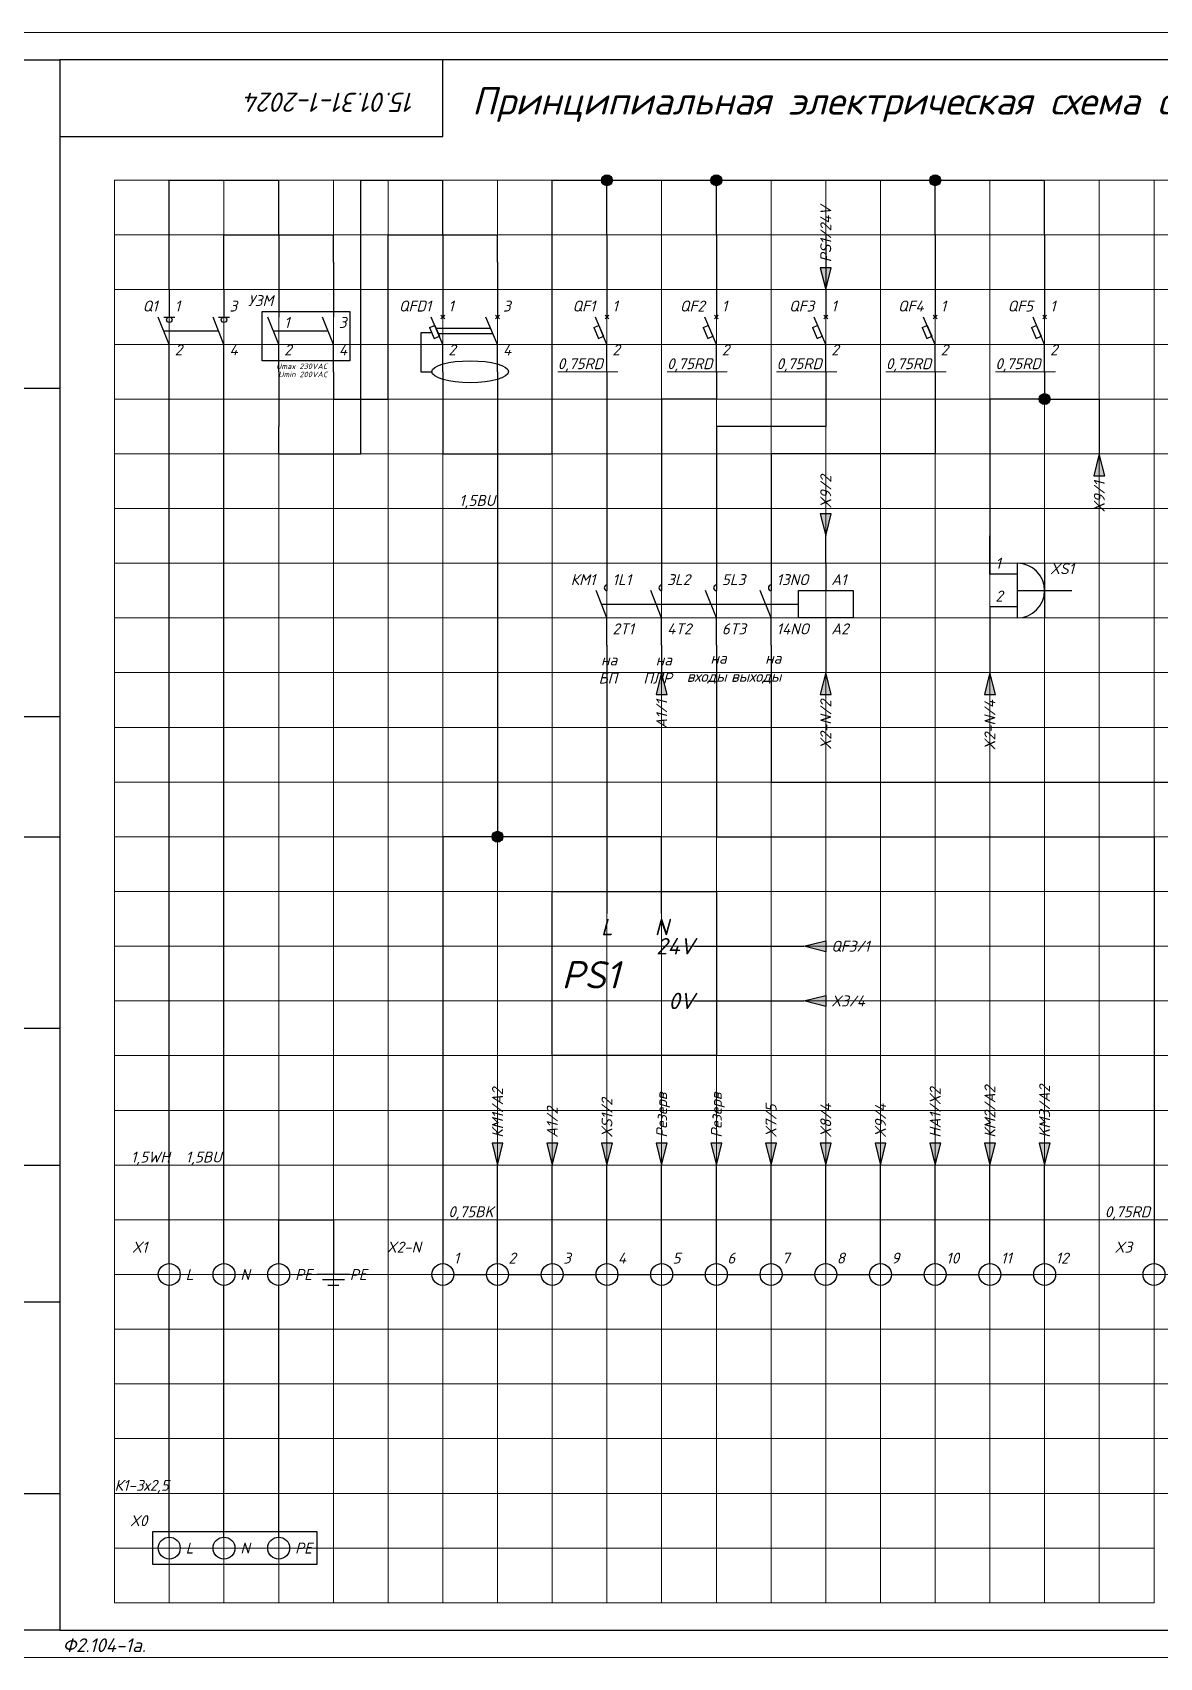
# Model space of a CAD drawing. Header units: millimetres. Extents: x 0 to 53000, y -591 to 24400.
# Drawn here: x 11375 to 11581, y 300 to 597 of the extents above; entities that cross this region are included whole.
import ezdxf
from ezdxf.enums import TextEntityAlignment as Align

# ---------------------------------------------------------------- set-up
doc = ezdxf.new("R2010")
doc.units = ezdxf.units.MM
doc.layers.add('Основная', color=7, linetype='Continuous', lineweight=30)
doc.layers.add('Тонкая для кабелей', color=7, linetype='Continuous', lineweight=15)
doc.layers.add('Привязки', color=2, linetype='Continuous', lineweight=0, plot=False, transparency=0.8)
doc.layers.add('рамка', color=253, linetype='Continuous', lineweight=5, transparency=0.8)
doc.styles.add('текст', font='isocpeui.ttf')

# ---------------------------------------------------------------- blocks, each defined once
blk = doc.blocks.new('*U110')
for p, q in [((8, 292), (20, 292)), ((90, 292), (90, 292)), ((90, 292), (90, 292)), ((90, 278), (90, 292)), ((90, 292), (90, 292)), ((90, 292), (90, 292)), ((90, 292), (90, 292)), ((20, 278), (90, 278)), ((8, 232), (20, 232)), ((8, 172), (20, 172)), ((8, 150), (20, 150)), ((8, 115), (20, 115)), ((8, 90), (20, 90)), ((8, 65), (20, 65)), ((8, 30), (20, 30)), ((20, 5), (8, 5))]:
    blk.add_line(p, q)
blk.add_lwpolyline([(20, 5), (415, 5), (415, 292), (20, 292)], close=True)
at = {"layer": 'Привязки'}
blk.add_lwpolyline([(0, 0), (420, 0), (420, 297), (0, 297)], close=True, dxfattribs=at)
at = {"layer": 'рамка'}
blk.add_lwpolyline([(0, 297), (420, 297), (420, 0), (0, 0)], close=True, dxfattribs=at)
at = {"style": 'текст'}
for s, height, p in [('Ф2.104-1.', 0.005, (20, 4.99)), ('Ф2.104-1а.', 2.5, (20.5, 1))]:
    blk.add_text(s, height=height, dxfattribs=at).set_placement(p)
for tag, p, height in [('12', (90, 292), 0.00000373), ('13', (90, 292), 0.00000373), ('27', (90, 292), 0.00000522), ('29', (105, 249), 3.5), ('ИЗМ2', (230.5, 16), 2.5), ('ЛИСТИЗМ2', (237.5, 16), 2.5), ('№ДОКУМИЗМ2', (247.5, 16), 2.5), ('28', (415, 20), 0.0000438), ('ОБОЗНАЧЕНИЕ', (300, 11), 5), ('ИЗМ1', (230.5, 11), 2.5), ('ЛИСТИЗМ1', (237.5, 11), 2.5), ('№ДОКУМИЗМ1', (247.5, 11), 2.5), ('ПОДПИЗМ1', (270.5, 11), 2.5), ('ДАТАИЗМ1', (285.5, 11), 2.5), ('ДАТАНКОНТР', (285.5, 11), 2.5), ('ДАТАУТВ', (285.5, 6), 2.5), ('РАЗРАБ', (415, 5), 0.0000135), ('ЛИСТОВ', (415, 5), 0.0000135), ('ПРОВ', (415, 5), 0.0000135), ('ТКОНТР', (415, 5), 0.0000135), ('НКОНТР', (415, 5), 0.0000135), ('УТВ', (415, 5), 0.0000135), ('10', (415, 5), 0.0000135), ('11', (415, 5), 0.0000135), ('ПОДПИЗМ2', (415, 5), 0.0000135), ('ДАТАИЗМ2', (415, 5), 0.0000135), ('ИЗМ3', (415, 5), 0.0000135), ('ЛИСТИЗМ3', (415, 5), 0.0000135), ('№ДОКУМИЗМ3', (415, 5), 0.0000135), ('ПОДПИЗМ3', (415, 5), 0.0000135), ('ДАТАИЗМ3', (415, 5), 0.0000135), ('ИЗМ4', (415, 5), 0.0000135), ('ЛИСТИЗМ4', (415, 5), 0.0000135), ('№ДОКУМИЗМ4', (415, 5), 0.0000135), ('ПОДПИЗМ4', (415, 5), 0.0000135), ('ДАТАИЗМ4', (415, 5), 0.0000135), ('ДАТАРАЗРАБ', (415, 5), 0.0000135), ('ДАТАПРОВ', (415, 5), 0.0000135), ('ДАТАТКОНТР', (415, 5), 0.0000135)]:
    blk.add_attdef(tag, p, '', height=height, dxfattribs=at)
for tag, p, height, rotation in [('ОБОЗНАЧЕНИЕ-ВЕРХ', (85, 286), 3.5, 180), ('ПРИМЕНЯЕМОСТЬ', (19, 232.5), 2.5, 90), ('СПРАВ№', (19, 172.5), 2.5, 90), ('ДАТАУЧЁТАДУБЛ', (19, 115.5), 2.5, 90), ('ИНВ№ДУБЛ', (19, 90.5), 2.5, 90), ('ВЗАМИНВ№', (19, 65.5), 2.5, 90), ('ДАТАУЧЁТА', (19, 30.5), 2.5, 90), ('ИНВ№ПОДЛ', (19, 5.5), 2.5, 90)]:
    blk.add_attdef(tag, p, '', height=height, rotation=rotation, dxfattribs=at)
blk.add_attdef('30', text='', height=5, dxfattribs=at).set_placement((355, 34), align=Align.MIDDLE)
for tag, height, p in [('ЛИСТ', 2.5, (410, 9)), ('НАИМЕНОВАНИЕ1', 0.000027, (415, 5)), ('НАИМЕНОВАНИЕ2', 0.0000189, (415, 5)), ('НАИМЕНОВАНИЕ3', 0.0000189, (415, 5)), ('НАИМЕНОВАНИЕ4', 0.0000135, (415, 5)), ('МАССА', 0.0000189, (415, 5)), ('МАСШТАБ', 0.0000189, (415, 5)), ('МАТЕРИАЛ1', 0.0000135, (415, 5)), ('МАТЕРИАЛ2', 0.0000135, (415, 5)), ('МАТЕРИАЛ3', 0.0000135, (415, 5)), ('ПРЕДПРИЯТИЕ1', 0.0000189, (415, 5)), ('ПРЕДПРИЯТИЕ2', 0.0000189, (415, 5)), ('ПРЕДПРИЯТИЕ3', 0.0000189, (415, 5))]:
    blk.add_attdef(tag, text='', height=height, dxfattribs=at).set_placement(p, align=Align.CENTER)
for tag in ['ЛИТЕРА', 'ЛИТЕРА2', 'ЛИТЕРА3']:
    blk.add_attdef(tag, text='', height=0.0000135, dxfattribs=at).set_placement((415, 5), align=Align.RIGHT)
for tag in ['ИНДЕКС', 'ИНДЕКС2', 'ИНДЕКС3']:
    blk.add_attdef(tag, text='', height=0.0000135, dxfattribs=at).set_placement((415, 5), align=Align.TOP_LEFT)

msp = doc.modelspace()

# ---------------------------------------------------------------- hatches: boundary and pattern name
at = {"layer": 'Основная'}
h = msp.add_hatch(color=256, dxfattribs=at)
h.dxf.hatch_style = 1
h.paths.add_polyline_path([(11480, 570), (11480, 571, 0.414213562), (11479, 570)])
h.paths.add_polyline_path([(11481, 570, 0.414213562), (11480, 571), (11480, 570)])
h.paths.add_polyline_path([(11479, 570, 0.414213562), (11480, 569), (11480, 570)])
h.paths.add_polyline_path([(11480, 570), (11480, 569, 0.414213562), (11481, 570)])
h = msp.add_hatch(color=256, dxfattribs=at)
h.dxf.hatch_style = 1
h.paths.add_polyline_path([(11500, 570), (11500, 571, 0.414213562), (11499, 570)])
h.paths.add_polyline_path([(11501, 570, 0.414213562), (11500, 571), (11500, 570)])
h.paths.add_polyline_path([(11499, 570, 0.414213562), (11500, 569), (11500, 570)])
h.paths.add_polyline_path([(11500, 570), (11500, 569, 0.414213562), (11501, 570)])
h = msp.add_hatch(color=256, dxfattribs=at)
h.dxf.hatch_style = 1
h.paths.add_polyline_path([(11540, 570), (11540, 571, 0.414213562), (11539, 570)])
h.paths.add_polyline_path([(11541, 570, 0.414213562), (11540, 571), (11540, 570)])
h.paths.add_polyline_path([(11539, 570, 0.414213562), (11540, 569), (11540, 570)])
h.paths.add_polyline_path([(11540, 570), (11540, 569, 0.414213562), (11541, 570)])
h = msp.add_hatch(color=256, dxfattribs=at)
h.dxf.hatch_style = 1
h.paths.add_polyline_path([(11520, 550), (11521, 554), (11520, 554)])
h.paths.add_polyline_path([(11520, 550), (11520, 554), (11519, 554)])
h = msp.add_hatch(color=256, dxfattribs=at)
h.dxf.hatch_style = 1
h.paths.add_polyline_path([(11560, 530), (11560, 531, 0.414213562), (11559, 530)])
h.paths.add_polyline_path([(11561, 530, 0.414213562), (11560, 531), (11560, 530)])
h.paths.add_polyline_path([(11559, 530, 0.414213562), (11560, 529), (11560, 530)])
h.paths.add_polyline_path([(11560, 530), (11560, 529, 0.414213562), (11561, 530)])
h = msp.add_hatch(color=256, dxfattribs=at)
h.dxf.hatch_style = 1
h.paths.add_polyline_path([(11570, 520), (11569, 516), (11570, 516)])
h.paths.add_polyline_path([(11570, 520), (11570, 516), (11571, 516)])
h = msp.add_hatch(color=256, dxfattribs=at)
h.dxf.hatch_style = 1
h.paths.add_polyline_path([(11520, 505), (11521, 509), (11520, 509)])
h.paths.add_polyline_path([(11520, 505), (11520, 509), (11519, 509)])
h = msp.add_hatch(color=256, dxfattribs=at)
h.dxf.hatch_style = 1
h.paths.add_polyline_path([(11490, 480), (11489, 476), (11490, 476)])
h.paths.add_polyline_path([(11490, 480), (11490, 476), (11491, 476)])
h = msp.add_hatch(color=256, dxfattribs=at)
h.dxf.hatch_style = 1
h.paths.add_polyline_path([(11520, 480), (11519, 476), (11520, 476)])
h.paths.add_polyline_path([(11520, 480), (11520, 476), (11521, 476)])
h = msp.add_hatch(color=256, dxfattribs=at)
h.dxf.hatch_style = 1
h.paths.add_polyline_path([(11550, 480), (11549, 476), (11550, 476)])
h.paths.add_polyline_path([(11550, 480), (11550, 476), (11551, 476)])
h = msp.add_hatch(color=256, dxfattribs=at)
h.dxf.hatch_style = 1
h.paths.add_polyline_path([(11460, 450), (11460, 451, 0.414213562), (11459, 450)])
h.paths.add_polyline_path([(11461, 450, 0.414213562), (11460, 451), (11460, 450)])
h.paths.add_polyline_path([(11459, 450, 0.414213562), (11460, 449), (11460, 450)])
h.paths.add_polyline_path([(11460, 450), (11460, 449, 0.414213562), (11461, 450)])
h = msp.add_hatch(color=256, dxfattribs=at)
h.dxf.hatch_style = 1
h.paths.add_polyline_path([(11516, 430), (11520, 431), (11520, 430)])
h.paths.add_polyline_path([(11516, 430), (11520, 430), (11520, 429)])
h = msp.add_hatch(color=256, dxfattribs=at)
h.dxf.hatch_style = 1
h.paths.add_polyline_path([(11516, 420), (11520, 421), (11520, 420)])
h.paths.add_polyline_path([(11516, 420), (11520, 420), (11520, 419)])
h = msp.add_hatch(color=256, dxfattribs=at)
h.dxf.hatch_style = 1
h.paths.add_polyline_path([(11460, 390), (11461, 394), (11460, 394)])
h.paths.add_polyline_path([(11460, 390), (11460, 394), (11459, 394)])
h = msp.add_hatch(color=256, dxfattribs=at)
h.dxf.hatch_style = 1
h.paths.add_polyline_path([(11470, 390), (11471, 394), (11470, 394)])
h.paths.add_polyline_path([(11470, 390), (11470, 394), (11469, 394)])
h = msp.add_hatch(color=256, dxfattribs=at)
h.dxf.hatch_style = 1
h.paths.add_polyline_path([(11480, 390), (11481, 394), (11480, 394)])
h.paths.add_polyline_path([(11480, 390), (11480, 394), (11479, 394)])
h = msp.add_hatch(color=256, dxfattribs=at)
h.dxf.hatch_style = 1
h.paths.add_polyline_path([(11490, 390), (11491, 394), (11490, 394)])
h.paths.add_polyline_path([(11490, 390), (11490, 394), (11489, 394)])
h = msp.add_hatch(color=256, dxfattribs=at)
h.dxf.hatch_style = 1
h.paths.add_polyline_path([(11500, 390), (11501, 394), (11500, 394)])
h.paths.add_polyline_path([(11500, 390), (11500, 394), (11499, 394)])
h = msp.add_hatch(color=256, dxfattribs=at)
h.dxf.hatch_style = 1
h.paths.add_polyline_path([(11510, 390), (11511, 394), (11510, 394)])
h.paths.add_polyline_path([(11510, 390), (11510, 394), (11509, 394)])
h = msp.add_hatch(color=256, dxfattribs=at)
h.dxf.hatch_style = 1
h.paths.add_polyline_path([(11520, 390), (11521, 394), (11520, 394)])
h.paths.add_polyline_path([(11520, 390), (11520, 394), (11519, 394)])
h = msp.add_hatch(color=256, dxfattribs=at)
h.dxf.hatch_style = 1
h.paths.add_polyline_path([(11530, 390), (11531, 394), (11530, 394)])
h.paths.add_polyline_path([(11530, 390), (11530, 394), (11529, 394)])
h = msp.add_hatch(color=256, dxfattribs=at)
h.dxf.hatch_style = 1
h.paths.add_polyline_path([(11540, 390), (11541, 394), (11540, 394)])
h.paths.add_polyline_path([(11540, 390), (11540, 394), (11539, 394)])
h = msp.add_hatch(color=256, dxfattribs=at)
h.dxf.hatch_style = 1
h.paths.add_polyline_path([(11550, 390), (11551, 394), (11550, 394)])
h.paths.add_polyline_path([(11550, 390), (11550, 394), (11549, 394)])
h = msp.add_hatch(color=256, dxfattribs=at)
h.dxf.hatch_style = 1
h.paths.add_polyline_path([(11560, 390), (11561, 394), (11560, 394)])
h.paths.add_polyline_path([(11560, 390), (11560, 394), (11559, 394)])

# ---------------------------------------------------------------- linework, layer by layer
for p, q in [((11400, 570), (11420, 570)), ((11400, 560), (11400, 570)), ((11420, 560), (11420, 570)), ((11435, 570), (11450, 570)), ((11435, 560), (11435, 570)), ((11450, 560), (11450, 570)), ((11470, 570), (11560, 570)), ((11470, 560), (11470, 570)), ((11480, 560), (11480, 570)), ((11500, 560), (11500, 570)), ((11540, 560), (11540, 570)), ((11560, 560), (11560, 570)), ((11400, 550), (11400, 560)), ((11410, 560), (11430, 560)), ((11410, 555), (11410, 560)), ((11420, 560), (11420, 550)), ((11430, 555), (11430, 560)), ((11435, 525), (11435, 560)), ((11440, 560), (11460, 560)), ((11440, 555), (11440, 560)), ((11450, 560), (11450, 550)), ((11460, 555), (11460, 560)), ((11470, 520), (11470, 560)), ((11480, 560), (11480, 550)), ((11500, 560), (11500, 550)), ((11520, 560), (11520, 550)), ((11540, 560), (11540, 550)), ((11560, 560), (11560, 550)), ((11410, 550), (11410, 555)), ((11430, 555), (11430, 550)), ((11440, 530), (11440, 555)), ((11460, 555), (11460, 550)), ((11519, 554), (11520, 550)), ((11521, 554), (11519, 554)), ((11520, 550), (11521, 554)), ((11400, 550), (11400, 545)), ((11410, 550), (11410, 545)), ((11420, 550), (11420, 545)), ((11430, 550), (11430, 545)), ((11450, 550), (11450, 545)), ((11460, 550), (11460, 545)), ((11480, 550), (11480, 545)), ((11500, 550), (11500, 545)), ((11520, 550), (11520, 545)), ((11540, 550), (11540, 545)), ((11560, 550), (11560, 545)), ((11400, 540), (11398, 545)), ((11399, 545), (11401, 545)), ((11410, 540), (11408, 545)), ((11409, 545), (11411, 545)), ((11417, 546), (11433, 546)), ((11417, 537), (11417, 546)), ((11420, 540), (11418, 545)), ((11430, 540), (11428, 545)), ((11433, 546), (11433, 537)), ((11450, 540), (11447.87931, 544.94828)), ((11450.35355, 545.35355), (11449.64645, 544.64645)), ((11449.64645, 545.35355), (11450.35355, 544.64645)), ((11450, 545), (11450.35355, 545.35355)), ((11460, 540), (11457.87931, 544.94828)), ((11460.35355, 545.35355), (11459.64645, 544.64645)), ((11459.64645, 545.35355), (11460.35355, 544.64645)), ((11460, 545), (11460.35355, 545.35355)), ((11480, 540), (11477.87931, 544.94828)), ((11480.35355, 545.35355), (11479.64645, 544.64645)), ((11479.64645, 545.35355), (11480.35355, 544.64645)), ((11480, 545), (11480.35355, 545.35355)), ((11500, 540), (11497.87931, 544.94828)), ((11500.35355, 545.35355), (11499.64645, 544.64645)), ((11499.64645, 545.35355), (11500.35355, 544.64645)), ((11500, 545), (11500.35355, 545.35355)), ((11520, 540), (11517.87931, 544.94828)), ((11520.35355, 545.35355), (11519.64645, 544.64645)), ((11519.64645, 545.35355), (11520.35355, 544.64645)), ((11520, 545), (11520.35355, 545.35355)), ((11540, 540), (11537.87931, 544.94828)), ((11540.35355, 545.35355), (11539.64645, 544.64645)), ((11539.64645, 545.35355), (11540.35355, 544.64645)), ((11540, 545), (11540.35355, 545.35355)), ((11560, 540), (11557.87931, 544.94828)), ((11560.35355, 545.35355), (11559.64645, 544.64645)), ((11559.64645, 545.35355), (11560.35355, 544.64645)), ((11560, 545), (11560.35355, 545.35355)), ((11399, 542.5), (11409.00059, 542.49851)), ((11419.00059, 542.49851), (11429, 542.5)), ((11448.02051, 542.08022), (11446, 542.08022)), ((11446, 542.08022), (11446, 535)), ((11447.59194, 543.08022), (11448.51108, 543.47414)), ((11447.59194, 543.08022), (11448.44908, 541.08022)), ((11448.44908, 541.08022), (11449.36823, 541.47414)), ((11448.51108, 543.47414), (11449.36823, 541.47414)), ((11448.72537, 542.97414), (11458.72537, 542.97414)), ((11449.15394, 541.97414), (11459.15394, 541.97414)), ((11477.59194, 543.08022), (11478.51108, 543.47414)), ((11477.59194, 543.08022), (11478.44908, 541.08022)), ((11478.44908, 541.08022), (11479.36823, 541.47414)), ((11478.51108, 543.47414), (11479.36823, 541.47414)), ((11497.59194, 543.08022), (11498.51108, 543.47414)), ((11497.59194, 543.08022), (11498.44908, 541.08022)), ((11498.44908, 541.08022), (11499.36823, 541.47414)), ((11498.51108, 543.47414), (11499.36823, 541.47414)), ((11517.59194, 543.08022), (11518.51108, 543.47414)), ((11517.59194, 543.08022), (11518.44908, 541.08022)), ((11518.44908, 541.08022), (11519.36823, 541.47414)), ((11518.51108, 543.47414), (11519.36823, 541.47414)), ((11537.59194, 543.08022), (11538.51108, 543.47414)), ((11537.59194, 543.08022), (11538.44908, 541.08022)), ((11538.44908, 541.08022), (11539.36823, 541.47414)), ((11538.51108, 543.47414), (11539.36823, 541.47414)), ((11557.59194, 543.08022), (11558.51108, 543.47414)), ((11557.59194, 543.08022), (11558.44908, 541.08022)), ((11558.44908, 541.08022), (11559.36823, 541.47414)), ((11558.51108, 543.47414), (11559.36823, 541.47414)), ((11400, 535), (11400, 540)), ((11410, 535), (11410, 540)), ((11420, 535), (11420, 540)), ((11430, 535), (11430, 540)), ((11450, 535), (11450, 540)), ((11460, 535), (11460, 540)), ((11480, 535), (11480, 540)), ((11500, 535), (11500, 540)), ((11520, 535), (11520, 540)), ((11540, 535), (11540, 540)), ((11560, 535), (11560, 540)), ((11400, 372), (11400, 535)), ((11410, 372), (11410, 535)), ((11433, 537), (11417, 537)), ((11420, 535), (11420, 525)), ((11430, 535), (11430, 530)), ((11446, 535), (11448, 535)), ((11450, 535), (11450, 530)), ((11460, 535), (11460, 530)), ((11480, 535), (11480, 520)), ((11500, 535), (11500, 530)), ((11520, 535), (11520, 525)), ((11540, 535), (11540, 520)), ((11560, 535), (11560, 530)), ((11430, 530), (11440, 530)), ((11450, 530), (11450, 520)), ((11460, 530), (11460, 450)), ((11500, 530), (11490, 530)), ((11490, 530), (11490, 520)), ((11560, 530), (11550, 530)), ((11550, 530), (11550, 498)), ((11560, 530), (11570, 530)), ((11570, 530), (11570, 520)), ((11420, 520), (11420, 525)), ((11435, 520), (11435, 525)), ((11520, 525), (11500, 525)), ((11500, 525), (11500, 505)), ((11420, 520), (11435, 520)), ((11450, 520), (11470, 520)), ((11480, 520), (11480, 500)), ((11490, 520), (11490, 500)), ((11540, 520), (11510, 520)), ((11510, 520), (11510, 500)), ((11570, 520), (11569, 516)), ((11571, 516), (11570, 520)), ((11500, 515), (11500, 510)), ((11569, 516), (11571, 516)), ((11480, 510), (11480, 500)), ((11490, 510), (11490, 500)), ((11500, 510), (11500, 500)), ((11510, 510), (11510, 500)), ((11519, 509), (11520, 505)), ((11521, 509), (11519, 509)), ((11520, 505), (11521, 509)), ((11520, 500), (11520, 505)), ((11550, 498), (11550, 505)), ((11480, 500), (11480, 495)), ((11490, 500), (11490, 495)), ((11500, 500), (11500, 495)), ((11510, 500), (11510, 495)), ((11520, 500), (11520, 495)), ((11555, 500), (11555, 490)), ((11560, 500), (11560, 490)), ((11555, 498), (11550, 498)), ((11480, 490), (11478, 495)), ((11490, 490), (11488, 495)), ((11500, 490), (11498, 495)), ((11510, 490), (11508, 495)), ((11515, 495), (11525, 495)), ((11515, 490), (11515, 495)), ((11525, 495), (11525, 490)), ((11555, 495), (11565, 495)), ((11479.00059, 492.49851), (11515, 492.49851)), ((11555, 492), (11550, 492)), ((11550, 492), (11550, 485)), ((11480, 485), (11480, 490)), ((11490, 485), (11490, 490)), ((11500, 485), (11500, 490)), ((11510, 485), (11510, 490)), ((11525, 490), (11515, 490)), ((11520, 490), (11520, 480)), ((11480, 485), (11480, 470)), ((11490, 485), (11490, 480)), ((11500, 485), (11500, 450)), ((11510, 485), (11510, 460)), ((11550, 485), (11550, 480)), ((11490, 480), (11489, 476)), ((11491, 476), (11490, 480)), ((11520, 480), (11519, 476)), ((11521, 476), (11520, 480)), ((11550, 480), (11549, 476)), ((11551, 476), (11550, 480)), ((11489, 476), (11491, 476)), ((11519, 476), (11521, 476)), ((11549, 476), (11551, 476)), ((11480, 470), (11480, 436)), ((11510, 460), (11670, 460)), ((11460, 450), (11450, 450)), ((11450, 450), (11450, 380)), ((11490, 450), (11460, 450)), ((11490, 436), (11490, 450)), ((11500, 450), (11580, 450)), ((11580, 450), (11580, 380)), ((11470, 440), (11500, 440)), ((11470, 410), (11470, 440)), ((11500, 440), (11500, 410)), ((11516, 430), (11520, 431)), ((11520, 431), (11520, 429)), ((11496, 430), (11516, 430)), ((11520, 429), (11516, 430)), ((11496, 420), (11516, 420)), ((11516, 420), (11520, 421)), ((11520, 419), (11516, 420)), ((11520, 421), (11520, 419)), ((11500, 410), (11470, 410)), ((11459, 394), (11460, 390)), ((11461, 394), (11459, 394)), ((11460, 390), (11461, 394)), ((11469, 394), (11470, 390)), ((11471, 394), (11469, 394)), ((11470, 390), (11471, 394)), ((11479, 394), (11480, 390)), ((11481, 394), (11479, 394)), ((11480, 390), (11481, 394)), ((11489, 394), (11490, 390)), ((11491, 394), (11489, 394)), ((11490, 390), (11491, 394)), ((11499, 394), (11500, 390)), ((11501, 394), (11499, 394)), ((11500, 390), (11501, 394)), ((11509, 394), (11510, 390)), ((11511, 394), (11509, 394)), ((11510, 390), (11511, 394)), ((11519, 394), (11520, 390)), ((11521, 394), (11519, 394)), ((11520, 390), (11521, 394)), ((11529, 394), (11530, 390)), ((11531, 394), (11529, 394)), ((11530, 390), (11531, 394)), ((11539, 394), (11540, 390)), ((11541, 394), (11539, 394)), ((11540, 390), (11541, 394)), ((11549, 394), (11550, 390)), ((11551, 394), (11549, 394)), ((11550, 390), (11551, 394)), ((11559, 394), (11560, 390)), ((11561, 394), (11559, 394)), ((11560, 390), (11561, 394)), ((11460, 380), (11460, 390)), ((11470, 380), (11470, 390)), ((11480, 380), (11480, 390)), ((11490, 380), (11490, 390)), ((11500, 380), (11500, 390)), ((11510, 380), (11510, 390)), ((11520, 380), (11520, 390)), ((11530, 380), (11530, 390)), ((11540, 380), (11540, 390)), ((11550, 380), (11550, 390)), ((11560, 380), (11560, 390)), ((11420, 372), (11420, 380)), ((11420, 380), (11430, 380)), ((11430, 380), (11430, 370)), ((11450, 380), (11450, 372)), ((11460, 372), (11460, 380)), ((11470, 372), (11470, 380)), ((11480, 372), (11480, 380)), ((11490, 372), (11490, 380)), ((11500, 372), (11500, 380)), ((11510, 372), (11510, 380)), ((11520, 372), (11520, 380)), ((11530, 372), (11530, 380)), ((11540, 372), (11540, 380)), ((11550, 372), (11550, 380)), ((11560, 372), (11560, 380)), ((11580, 380), (11580, 372)), ((11433, 370), (11427, 370)), ((11432, 369), (11428, 369)), ((11452, 370), (11458, 370)), ((11462, 370), (11468, 370)), ((11472, 370), (11478, 370)), ((11482, 370), (11488, 370)), ((11492, 370), (11498, 370)), ((11502, 370), (11508, 370)), ((11512, 370), (11518, 370)), ((11522, 370), (11528, 370)), ((11532, 370), (11538, 370)), ((11542, 370), (11548, 370)), ((11552, 370), (11558, 370)), ((11400, 342), (11400, 368)), ((11410, 342), (11410, 368)), ((11420, 322), (11420, 368)), ((11431, 368), (11429, 368)), ((11400, 322), (11400, 342)), ((11410, 322), (11410, 342)), ((11397, 323), (11427, 323)), ((11397, 317), (11397, 323)), ((11427, 323), (11427, 317)), ((11427, 317), (11397, 317))]:
    msp.add_line(p, q, dxfattribs=at)
for centre, radius in [((11480, 570), 1), ((11500, 570), 1), ((11540, 570), 1), ((11400, 544.5), 0.5), ((11410, 544.5), 0.5), ((11560, 530), 1), ((11460, 450), 1), ((11400, 370), 2), ((11410, 370), 2), ((11420, 370), 2), ((11450, 370), 2), ((11460, 370), 2), ((11470, 370), 2), ((11480, 370), 2), ((11490, 370), 2), ((11500, 370), 2), ((11510, 370), 2), ((11520, 370), 2), ((11530, 370), 2), ((11540, 370), 2), ((11550, 370), 2), ((11560, 370), 2), ((11580, 370), 2), ((11400, 320), 2), ((11410, 320), 2), ((11420, 320), 2)]:
    msp.add_circle(centre, radius, dxfattribs=at)
for centre, radius, start, end in [((11555, 495), 5, 270, 90), ((11480, 495.5), 0.5, 90, 270), ((11490, 495.5), 0.5, 90, 270), ((11500, 495.5), 0.5, 90, 270), ((11510, 495.5), 0.5, 90, 270)]:
    msp.add_arc(centre, radius, start, end, dxfattribs=at)
msp.add_ellipse((11455, 535), major_axis=(-7, 0), ratio=0.285714286, dxfattribs=at)
at = {"layer": 'Привязки'}
for p, q in [((11390, 570), (11760, 570)), ((11390, 310), (11390, 570)), ((11400, 570), (11400, 310)), ((11410, 570), (11410, 310)), ((11420, 570), (11420, 310)), ((11430, 570), (11430, 310)), ((11440, 570), (11440, 310)), ((11450, 570), (11450, 310)), ((11460, 570), (11460, 310)), ((11470, 570), (11470, 310)), ((11480, 570), (11480, 310)), ((11490, 570), (11490, 310)), ((11500, 570), (11500, 310)), ((11510, 570), (11510, 310)), ((11520, 570), (11520, 310)), ((11530, 570), (11530, 310)), ((11540, 570), (11540, 310)), ((11550, 570), (11550, 310)), ((11560, 570), (11560, 310)), ((11570, 570), (11570, 310)), ((11580, 570), (11580, 330)), ((11390, 560), (11760, 560)), ((11390, 550), (11760, 550)), ((11390, 540), (11760, 540)), ((11390, 530), (11760, 530)), ((11390, 520), (11760, 520)), ((11390, 510), (11760, 510)), ((11390, 500), (11760, 500)), ((11390, 490), (11760, 490)), ((11390, 480), (11760, 480)), ((11390, 470), (11760, 470)), ((11390, 460), (11760, 460)), ((11390, 450), (11760, 450)), ((11390, 440), (11760, 440)), ((11390, 430), (11760, 430)), ((11390, 420), (11760, 420)), ((11390, 410), (11760, 410)), ((11390, 400), (11760, 400)), ((11390, 390), (11760, 390)), ((11390, 380), (11760, 380)), ((11390, 370), (11760, 370)), ((11390, 360), (11760, 360)), ((11390, 350), (11760, 350)), ((11390, 340), (11760, 340)), ((11390, 330), (11580, 330)), ((11760, 330), (11580, 330)), ((11580, 330), (11580, 310)), ((11390, 320), (11580, 320)), ((11580, 310), (11390, 310))]:
    msp.add_line(p, q, dxfattribs=at)
at = {"layer": 'Тонкая для кабелей'}
for p, q in [((11482, 535), (11471, 535)), ((11502, 535), (11491, 535)), ((11522, 535), (11511, 535)), ((11542, 535), (11531, 535)), ((11562, 535), (11551, 535)), ((11462, 510), (11453, 510)), ((11402, 390), (11393, 390)), ((11412, 390), (11403, 390)), ((11562, 380), (11451, 380)), ((11602, 380), (11571, 380)), ((11423, 330), (11390, 330))]:
    msp.add_line(p, q, dxfattribs=at)

# ---------------------------------------------------------------- block references
ref = msp.add_blockref('*U110', (11360, 300))
ref.add_attrib('ОБОЗНАЧЕНИЕ-ВЕРХ', '15.01.31-1-2024', (11445, 586), dxfattribs={"height": 3.5, "rotation": 180, "style": 'текст'})

# ---------------------------------------------------------------- texts
at = {"layer": 'Основная', "style": 'текст'}
for s, width, heights, insert, char_height, attachment_point in [('Принципиальная электрическая схема с питанием ПЛР 220VAC и питанием входов ПЛР 24VDC\\PВыходы парные', 333.9398066, [15.99579], (11610.0001, 586.99998), 5, 2), ('1', 3, [0], (11401, 546), 2, 7), ('3', 3, [0], (11411, 546), 2, 7), ('УЗМ', 5.8793103, [0], (11419, 547), 2, 9), ('1', 3, [0], (11451, 546), 2, 7), ('3', 3, [0], (11461, 546), 2, 7), ('1', 3, [0], (11481, 546), 2, 7), ('1', 3, [0], (11501, 546), 2, 7), ('1', 3, [0], (11521, 546), 2, 7), ('1', 3, [0], (11541, 546), 2, 7), ('1', 3, [0], (11561, 546), 2, 7), ('1', 3, [0], (11421, 543), 2, 7), ('3', 3, [0], (11431, 543), 2, 7), ('2', 3, [0], (11401, 538), 2, 7), ('4', 3, [0], (11411, 538), 2, 7), ('2', 3, [0], (11421, 538), 2, 7), ('4', 3, [0], (11431, 538), 2, 7), ('2', 3, [0], (11451, 538), 2, 7), ('4', 3, [0], (11461, 538), 2, 7), ('2', 3, [0], (11481, 538), 2, 7), ('2', 3, [0], (11501, 538), 2, 7), ('2', 3, [0], (11521, 538), 2, 7), ('2', 3, [0], (11541, 538), 2, 7), ('2', 3, [0], (11561, 538), 2, 7), ('Umax 230VAC', 12.2395477, [0], (11428.87931, 535.49676), 1, 9), ('Umin 200VAC', 14.3469034, [0], (11428.87931, 534), 1, 9), ('1', 3, [0], (11551, 499), 2, 7), ('XS1', 3, [0], (11561, 498), 2, 7), ('КМ1', 5.8793103, [0], (11477.87931, 496), 2, 9), ('1L1', 3, [0], (11481, 496), 2, 7), ('3L2', 3, [0], (11491, 496), 2, 7), ('5L3', 3, [0], (11501, 496), 2, 7), ('13NO', 3, [0], (11511, 496), 2, 7), ('А1', 3, [0], (11521, 496), 2, 7), ('2', 3, [0], (11551, 493), 2, 7), ('2T1', 3, [0], (11481, 487), 2, 7), ('4T2', 3, [0], (11491, 487), 2, 7), ('6T3', 3, [0], (11501, 487), 2, 7), ('14NO', 3, [0], (11511, 487), 2, 7), ('А2', 3, [0], (11521, 487), 2, 7), ('QF3/1', 10, [0], (11521, 430), 2, 4), ('X3/4', 10, [0], (11521, 420), 2, 4), ('X1', 10, [0], (11396, 374), 2, 9), ('X2-N', 10, [0], (11446, 374), 2, 9), ('X3', 10, [0], (11576, 374), 2, 9), ('1', 3, [0], (11452, 372), 2, 7), ('2', 3, [0], (11462, 372), 2, 7), ('3', 3, [0], (11472, 372), 2, 7), ('4', 3, [0], (11482, 372), 2, 7), ('5', 3, [0], (11492, 372), 2, 7), ('6', 3, [0], (11502, 372), 2, 7), ('7', 3, [0], (11512, 372), 2, 7), ('8', 3, [0], (11522, 372), 2, 7), ('9', 3, [0], (11532, 372), 2, 7), ('10', 3, [0], (11542, 372), 2, 7), ('11', 3, [0], (11552, 372), 2, 7), ('12', 3, [0], (11562, 372), 2, 7), ('L', 5, [0], (11403, 370), 2, 4), ('N', 5, [0], (11413, 370), 2, 4), ('PE', 5, [0], (11423, 370), 2, 4), ('PE', 5, [0], (11433, 370), 2, 4), ('X0', 10, [0], (11396, 324), 2, 9), ('L', 5, [0], (11403, 320), 2, 4), ('N', 5, [0], (11413, 320), 2, 4), ('PE', 5, [0], (11423, 320), 2, 4)]:
    msp.add_mtext_dynamic_manual_height_columns(s, width=width, gutter_width=200, heights=heights, dxfattribs=dict(at, insert=insert, char_height=char_height, attachment_point=attachment_point))
at = {"layer": 'Основная', "char_height": 2, "rotation": 90, "style": 'текст'}
for s, heights, insert, attachment_point in [('PS1/24V', [0], (11519, 555), 1), ('X9/2', [0], (11519, 510), 1), ('X9/1', [1.17616], (11571, 515), 9), ('А1/1', [0], (11491, 475), 9), ('X2-N/2', [0], (11521, 475), 9), ('X2-N/4', [0], (11551, 475), 9), ('КМ1/А2', [0], (11459, 395), 1), ('HA1/X2', [0], (11539, 395), 1), ('КМ2/A2', [0], (11549, 395), 1), ('KM3/A2', [0], (11559, 395), 1), ('XS1/2', [0], (11479, 395), 1), ('Резерв', [0], (11489, 395), 1), ('Резерв', [0], (11499, 395), 1), ('X7/5', [0], (11509, 395), 1), ('X8/4', [0], (11519, 395), 1), ('X9/4', [0], (11529, 395), 1), ('А1/2', [0], (11469, 395), 1)]:
    msp.add_mtext_dynamic_manual_height_columns(s, width=5.8793103, gutter_width=200, heights=heights, dxfattribs=dict(at, insert=insert, attachment_point=attachment_point))
at = {"layer": 'Основная', "style": 'текст'}
for s, insert, char_height, width, attachment_point in [('Q1', (11397.87931, 546), 2, 3.8793103, 9), ('QFD1', (11447.87931, 546), 2, 3.8793103, 9), ('QF1', (11477.87931, 546), 2, 3.8793103, 9), ('QF2', (11497.87931, 546), 2, 3.8793103, 9), ('QF3', (11517.87931, 546), 2, 3.8793103, 9), ('QF4', (11537.87931, 546), 2, 3.8793103, 9), ('QF5', (11557.87931, 546), 2, 3.8793103, 9), ('L', (11480, 435), 3, 6, 2), ('N', (11490, 435), 3, 6, 2), ('24V', (11496, 430), 3, 3, 6), ('PS1', (11477, 424.77745), 5, 20, 5), ('0V', (11496, 420), 3, 3, 6)]:
    msp.add_mtext(s, dxfattribs=dict(at, insert=insert, char_height=char_height, width=width, attachment_point=attachment_point))
at = {"layer": 'Привязки', "char_height": 2, "attachment_point": 9, "style": 'текст'}
for s, insert in [('на БП', (11481.87931, 478)), ('на ПЛР', (11491.87931, 478)), ('на входы', (11501.87931, 478)), ('на выходы', (11511.87931, 478))]:
    msp.add_mtext_dynamic_manual_height_columns(s, width=5.8793103, gutter_width=200, heights=[0], dxfattribs=dict(at, insert=insert))
at = {"layer": 'Тонкая для кабелей', "char_height": 2, "attachment_point": 7, "style": 'текст'}
for s, insert in [('0,75RD', (11471, 535)), ('0,75RD', (11491, 535)), ('0,75RD', (11511, 535)), ('0,75RD', (11531, 535)), ('0,75RD', (11551, 535)), ('1,5BU', (11453, 510)), ('1,5WH', (11393, 390)), ('1,5BU', (11403, 390)), ('0,75BK', (11451, 380)), ('0,75RD', (11571, 380)), ('К1-3х2,5', (11390, 330))]:
    msp.add_mtext_dynamic_manual_height_columns(s, width=10, gutter_width=200, heights=[0], dxfattribs=dict(at, insert=insert))

doc.saveas('drawing.dxf')
